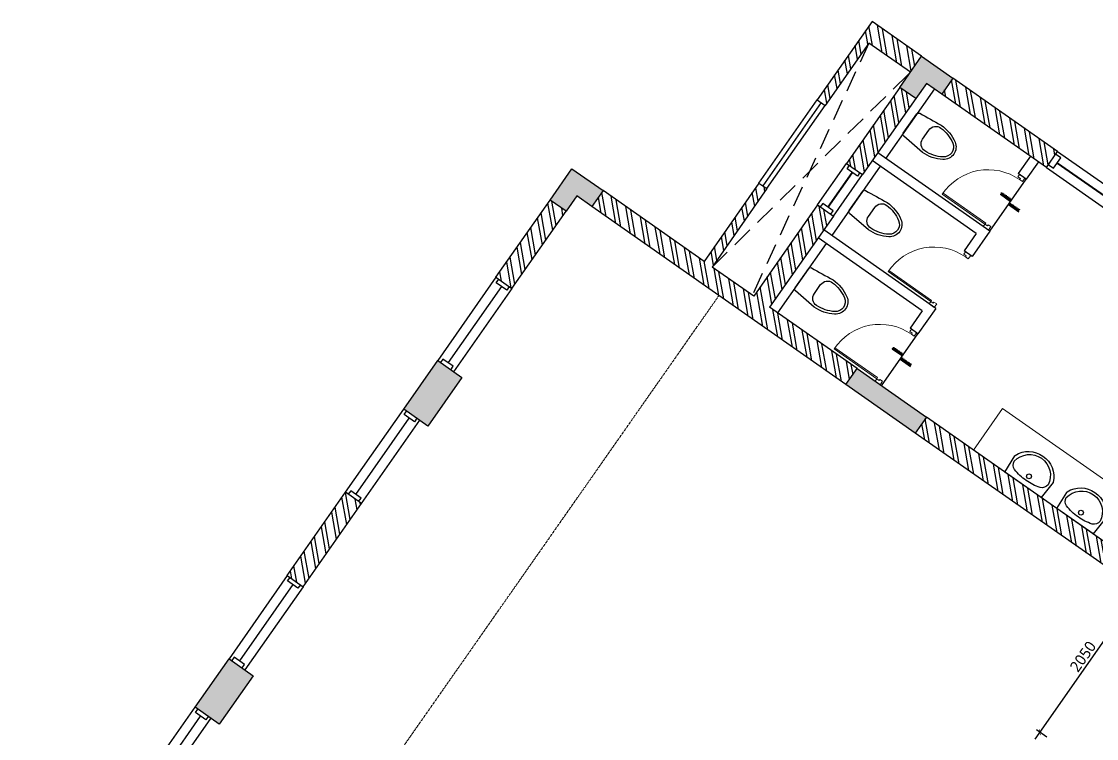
# Model space of a CAD drawing. Header units: millimetres. Extents: x 897770 to 1185420, y -692043 to -233237.
# Drawn here: x 932953 to 945657, y -242843 to -234373 of the extents above; entities that cross this region are included whole.
import ezdxf

# ---------------------------------------------------------------- set-up
doc = ezdxf.new("R2010")
doc.units = ezdxf.units.MM
doc.header["$MEASUREMENT"] = 0
doc.header["$PDMODE"] = 67
for name, pattern in [('ACAD_ISO05W100', [36, 24, -3, 0, -3, 0, -3, 0, -3]), ('Dash', [6, 3, -3]), ('HIDDEN', [0.375, 0.25, -0.125])]:
    doc.linetypes.add(name, pattern=pattern)
doc.layers.get('Defpoints').update_dxf_attribs({"color": 6})
for name, color, linetype in [('A-Anno Tags', 6, 'Continuous'), ('A-Elevation', 4, 'Continuous'), ('A-Sanitory', 8, 'Continuous'), ('A-Wall Patt', 8, 'Continuous'), ('A-Window', 4, 'Continuous'), ('S-Conc Patt', 9, 'Continuous')]:
    doc.layers.add(name, color=color, linetype=linetype)
for name, color, linetype, lineweight in [('A-Detail Lines', 8, 'Continuous', 25), ('A-Door', 4, 'Continuous', 9), ('A-Wall Sec', 1, 'Continuous', 30), ('column hatch', 12, 'Continuous', 5), ('elevation', 4, 'Continuous', 13), ('FLOOR', 41, 'Continuous', 5), ('S-Concrete', 40, 'Continuous', 30)]:
    doc.layers.add(name, color=color, linetype=linetype, lineweight=lineweight)
doc.styles.get("Standard").update_dxf_attribs({"font": 'trebuc.ttf'})
doc.dimstyles.new('IIITD_WD_M @ 100', dxfattribs={"dimscale": 100, "dimtxt": 1.3, "dimasz": 0.75, "dimexe": 0.5, "dimexo": 0.25, "dimgap": 0.3, "dimtad": 1, "dimdec": 0, "dimrnd": 1, "dimzin": 0, "dimdsep": 46, "dimtxsty": 'Standard', "dimblk": 'ARCHTICK', "dimcen": 0.2, "dimdle": 1, "dimclrd": 8, "dimclre": 9, "dimadec": 0, "dimazin": 0, "dimtfac": 1, "dimtdec": 0, "dimtofl": 0, "dimtmove": 0, "dimatfit": 0, "dimfxl": 1, "dimtolj": 1, "dimtzin": 0, "dimlwd": -1, "dimlwe": -1, "dimarcsym": 0})
pattern_1 = [(135, (263778.0648311844, -897154.8793337531), (-106.0660171779821, -106.0660171779821), []), (135, (263778.0648311847, -897084.168655753), (-106.0660171779821, -106.0660171779821), [])]

# ---------------------------------------------------------------- blocks, each defined once
blk = doc.blocks.new('ABL_Door_S - 750 x 2100-5-3 Second Floor Lvl')
at = {"layer": 'A-Door', "color": 5, "lineweight": 18}
for p, q in [((-375.0000000000073, 37.5), (-325.0000000000073, 37.5)), ((-375.0000000000073, -37.5), (-375.0000000000073, 37.5)), ((-325.0000000000073, 37.5), (-325.0000000000073, -2.500000000002728)), ((324.9999999999927, 37.5), (324.9999999999927, -2.500000000002728)), ((374.9999999999927, 37.5), (324.9999999999927, 37.5)), ((374.9999999999927, -37.5), (374.9999999999927, 37.5)), ((-375.0000000000073, -37.5), (-340.0000000000073, -37.5)), ((-340.0000000000073, -2.500000000002728), (-325.0000000000073, -2.500000000002728)), ((-340.0000000000073, -37.5), (-340.0000000000073, -2.500000000002728)), ((-340.0000000000073, -37.50000000000091), (-340.0000000000073, -652.3269000280014)), ((-325.0000000000073, -37.50000000000091), (-340.0000000000073, -37.50000000000091)), ((-325.0000000000073, -37.50000000000091), (-325.0000000000073, -652.5000000000017)), ((339.9999999999927, -2.500000000002728), (324.9999999999927, -2.500000000002728)), ((339.9999999999927, -37.5), (339.9999999999927, -2.500000000002728)), ((374.9999999999927, -37.5), (339.9999999999927, -37.5))]:
    blk.add_line(p, q, dxfattribs=at)
at = {"layer": 'A-Door', "lineweight": 18}
blk.add_arc((-325.0000000000073, -2.500000000002728), 649.9999999999978, 268.6776723194872, 0, dxfattribs=at)
blk = doc.blocks.new('Toil Hostel1')
at = {"color": 0, "linetype": 'ByBlock'}
blk.add_lwpolyline([(115.0000000000072, -476.7966617389756), (115.0000000001309, 523.2033382610243)], dxfattribs=at)
for points in [[(430.0000000000728, 218.2241781617049), (137.4342549467692, 188.0388235133141, 0.3844116886308688), (115.0000000000582, 163.1708329969551), (115.0000000000727, -116.764156382851, 0.3839036852679427), (137.3902252713451, -141.6275647546863, 0.0014343877154064), (428.7401803309911, -171.649671158957, 0.1406412584710117), (675.2363355285632, -102.0121573667275, 0.2597375463449709), (745.0000000000581, 23.22417816170491, 0.2597375463449709), (675.2363355284906, 148.4605136901081, 0.1394707972559956)], [(340.0000000000655, 88.07529784343207), (340.0000000000655, -41.62694152008042, 0.4229612575371771), (442.9769465142308, -141.5826206456404, 0.131890269893724), (659.445697090021, -76.50420296614175, 0.2597375463449711), (715.0000000000583, 23.22417816167581, 0.2597375463449709), (659.4456970900064, 122.9525592894351, 0.1318902698937239), (442.9769465142161, 188.0309769690211, 0.4229612575371765)]]:
    blk.add_lwpolyline(points, format="xyb", close=True, dxfattribs=at)
blk.add_arc((431.2313800761039, -146.7741023447597), 25, 264.281099468494, 270.160015028414, dxfattribs=at)
blk = doc.blocks.new('DROP')
at = {"layer": 'A-Detail Lines'}
h = blk.add_hatch(dxfattribs=at)
h.set_pattern_fill('ANSI31', color=256, scale=100, angle=270, style=0)
h.set_pattern_definition([(45, (-30796.78261578728, -8736.20539666258), (8.838834764831843, -8.838834764831843), [])])
h.paths.add_polyline_path([(-45.69152063661022, 0), (-45.69152063661022, -146.7568311852519), (-75.487112986797, -146.7568311852519), (-75.487112986797, 0)])
h.paths.add_polyline_path([(0, 146.7568311852519), (0, 0), (-29.79559235018678, 0), (-29.79559235018678, 146.7568311852519)])
for p, q in [((0, 0), (0, 148.4895498590776)), ((-45.69152063661022, -146.7568311852519), (-45.69152063661022, 0))]:
    blk.add_line(p, q, dxfattribs=at)
blk = doc.blocks.new('win 900')
at = {"layer": 'A-Window', "color": 2, "lineweight": 30}
blk.add_line((430344.385639784, -130219.0488196667), (431444.3856397839, -130219.0488196869), dxfattribs=at)
at = {"layer": 'A-Window'}
for points in [[(430294.385639784, -130104.0488196667), (431494.385639784, -130104.0488196869)], [(430294.385639784, -130294.0488196667), (430344.385639784, -130294.0488196667), (430344.385639784, -130144.0488196667), (430294.385639784, -130144.0488196667)], [(431494.385639784, -130294.0488196869), (431444.3856397839, -130294.0488196869), (431444.3856397839, -130144.0488196869), (431494.385639784, -130144.0488196869)], [(430294.385639784, -130334.0488196667), (431494.385639784, -130334.0488196869)]]:
    blk.add_lwpolyline(points, dxfattribs=at)
blk = doc.blocks.new('Win Ven 600')
at = {"layer": 'A-Window', "color": 2, "lineweight": 40}
blk.add_line((511328.8142645141, 18865.49280796456), (511828.8142645141, 18865.49280796456), dxfattribs=at)
at = {"layer": 'A-Window'}
for points in [[(511278.814264514, 18980.4928079645), (511878.814264514, 18980.4928079645)], [(511278.8142645141, 18790.49280796456), (511328.8142645141, 18790.49280796456), (511328.8142645141, 18940.49280796456), (511278.8142645141, 18940.49280796456)], [(511878.8142645141, 18790.49280796456), (511828.8142645141, 18790.49280796456), (511828.8142645141, 18940.49280796456), (511878.8142645141, 18940.49280796456)], [(511278.814264514, 18750.49280796456), (511878.814264514, 18750.49280796456)]]:
    blk.add_lwpolyline(points, dxfattribs=at)
blk = doc.blocks.new('Win 1250')
at = {"layer": 'A-Window', "color": 2, "lineweight": 40}
blk.add_line((510448.6866399003, 21609.75420270176), (511298.6866399086, 21609.75407039974), dxfattribs=at)
at = {"layer": 'A-Window'}
for points in [[(510373.6866399003, 21724.75420270177), (511373.6866399086, 21724.75407039974)], [(510373.6866399003, 21534.75420270177), (510448.6866399003, 21534.75420270177), (510448.6866399003, 21684.75420270177), (510373.6866399003, 21684.75420270177)], [(511373.6866399086, 21534.75407039974), (511298.6866399086, 21534.75407039974), (511298.6866399086, 21684.75407039974), (511373.6866399086, 21684.75407039974)], [(510373.6866399003, 21494.75420270177), (511373.6866399086, 21494.75407039974)]]:
    blk.add_lwpolyline(points, dxfattribs=at)
blk = doc.blocks.new('basin13_pl')
for points in [[(-411.544749577879, -1.877702052675885, -0.3243096548876276), (-228.662179200328, 275.2094259963778, -0.0741953083466772), (-225.7429335389752, 275.6450125397823), (0, 262.3951083889406), (0, -262.3951083889406), (-222.7131455603521, -274.7616816801892, -0.0826105020214127), (-232.4257334403228, -273.1459314795501, -0.3133250437369864), (-411.544749577879, -1.877702052675885)], [(-381.6487324351911, 0.6179259249765892, -0.373947363517409), (-169.3798919887049, 245.1648648460686, -0.2528694053771053), (-89.14032121584751, 185.9919087740418, -0.0782114528549336), (-62.55141090950928, 1.086677969287848, -0.07081266206195799), (-89.14032121573109, -185.9919087740418, -0.2541996357205494), (-169.3798919887049, -244.2815339864755, -0.371652717417448), (-381.6487324351911, 0.6179259249765892)]]:
    blk.add_lwpolyline(points, format="xyb", close=True)
at = {"lineweight": -2}
blk.add_circle((-122.4729003147222, 0.7433193685137667), 28.75, dxfattribs=at)
blk = doc.blocks.new('Sttruct Acad')
at = {"layer": 'S-Conc Patt'}
for points in [[(528104.0000000002, -130454.048819687), (528104.0000000003, -130104.048819687), (528804.0000000002, -130104.048819687), (528804.0000000002, -130454.0488196869)], [(532404.0000000002, -130454.0488196867), (532404.0000000003, -130104.0488196867), (533104.0000000003, -130104.0488196867), (533104.0000000003, -130454.0488196867)], [(535419.0000000006, -130104.0488197824), (535869.0000000003, -130104.0488197825), (535869.0000000003, -130554.0488197824), (535639.0000000002, -130554.0488197827), (535639.0000000003, -130334.0488197825), (535419.0000000005, -130334.0488197824)], [(539329.00008726, -132726.6371264573), (538879.000083299, -132726.6371264574), (538879.0000872603, -132956.6371752785), (539099.0000526971, -132956.6371264574), (539099.00008726, -133176.6371264574), (539329.00008726, -133176.6371264574)]]:
    blk.add_hatch(color=256, dxfattribs=at).paths.add_polyline_path(points)
blk.add_hatch(color=256, dxfattribs=at).paths.add_polyline_path([(535639.0000000002, -134219.0455339299), (535869.0000000002, -134219.0455339299), (535869.0000000002, -135219.04553393), (535639.0000000002, -135219.04553393)], flags=17)
at = {"layer": 'S-Concrete'}
for points in [[(528104.0000000002, -130454.048819687), (528104.0000000003, -130104.048819687), (528804.0000000002, -130104.048819687), (528804.0000000002, -130454.0488196869)], [(532404.0000000002, -130454.0488196867), (532404.0000000003, -130104.0488196867), (533104.0000000003, -130104.0488196867), (533104.0000000003, -130454.0488196867)], [(535639.0000000002, -134219.0455339299), (535869.0000000002, -134219.0455339299), (535869.0000000002, -135219.04553393), (535639.0000000002, -135219.04553393)]]:
    blk.add_lwpolyline(points, close=True, dxfattribs=at)
for points in [[(535419.0000000006, -130104.0488197824), (535869.0000000003, -130104.0488197825), (535869.0000000003, -130554.0488197824), (535639.0000000002, -130554.0488197827), (535639.0000000003, -130334.0488197825), (535419.0000000005, -130334.0488197824), (535419.0000000006, -130104.0488197824)], [(538879.0000872603, -132726.6371264574), (539329.00008726, -132726.6371264573), (539329.00008726, -133176.6371264574), (539099.00008726, -133176.6371264574), (539099.0000526971, -132956.6371264574), (538879.0000872603, -132956.6371752785), (538879.000083299, -132726.6371752785)]]:
    blk.add_lwpolyline(points, dxfattribs=at)
blk = doc.blocks.new('_ArchTick')
at = {"color": 0, "linetype": 'ByBlock', "const_width": 0.15}
blk.add_lwpolyline([(-0.5, -0.5), (0.5, 0.5)], dxfattribs=at)
blk = doc.blocks.new('*D203')
at = {"layer": 'A-Anno Tags', "color": 9, "transparency": 16777216}
for p, q in [((523638.6588692678, -455417.3004056148), (523638.6588692678, -455267.3004056148)), ((525638.6547986933, -455417.3004056148), (525638.6547986933, -455267.3004056148))]:
    blk.add_line(p, q, dxfattribs=at)
at = {"layer": 'A-Anno Tags', "color": 8, "transparency": 16777216}
blk.add_line((525738.6547986933, -455317.3004056147), (523538.6588692676, -455317.3004056147), dxfattribs=at)
at = {"layer": 'Defpoints', "color": 0, "linetype": 'Continuous', "transparency": 16777216}
for p in [(523638.6588692678, -455317.3004056147), (523638.6588692678, -456007.578258525), (525638.6547986933, -456017.9561065647)]:
    blk.add_point(p, dxfattribs=at)
at = {"layer": 'A-Anno Tags', "color": 8, "linetype": 'Continuous', "transparency": 16777216, "xscale": 50, "yscale": 50, "zscale": 50, "rotation": 180}
blk.add_blockref('_ArchTick', (523638.6588692678, -455317.3004056147), dxfattribs=at)
at = {"layer": 'A-Anno Tags', "color": 8, "linetype": 'Continuous', "transparency": 16777216, "xscale": 50, "yscale": 50, "zscale": 50}
blk.add_blockref('_ArchTick', (525638.6547986933, -455317.3004056147), dxfattribs=at)
at = {"layer": 'A-Anno Tags', "color": 0, "linetype": 'Continuous', "transparency": 16777216, "insert": (524638.6568339803, -455221.1623584767), "char_height": 130, "attachment_point": 5}
blk.add_mtext('\\A1;2000', dxfattribs=at)
blk = doc.blocks.new('*D204')
at = {"layer": 'A-Anno Tags', "color": 8, "transparency": 16777216}
blk.add_line((522986.3428900014, -455975.4935922032), (522986.3428900014, -453725.493693969), dxfattribs=at)
at = {"layer": 'A-Anno Tags', "color": 9, "transparency": 16777216}
for p, q in [((523086.3428900015, -453825.4936939693), (522936.3428900015, -453825.4936939693)), ((523086.3428900015, -455875.4935922031), (522936.3428900015, -455875.4935922031))]:
    blk.add_line(p, q, dxfattribs=at)
at = {"layer": 'Defpoints', "color": 0, "linetype": 'Continuous', "transparency": 16777216}
for p in [(522986.3428900014, -453825.4936939693), (523408.6588692671, -453825.4936939693), (523408.6588692676, -455875.4935922031)]:
    blk.add_point(p, dxfattribs=at)
at = {"layer": 'A-Anno Tags', "color": 8, "linetype": 'Continuous', "transparency": 16777216, "xscale": 50, "yscale": 50, "zscale": 50}
for p, rotation in [((522986.3428900014, -453825.4936939693), 90), ((522986.3428900014, -455875.4935922031), 270)]:
    blk.add_blockref('_ArchTick', p, dxfattribs=dict(at, rotation=rotation))
at = {"layer": 'A-Anno Tags', "color": 0, "linetype": 'Continuous', "transparency": 16777216, "insert": (522890.2048428635, -454850.4936430862), "char_height": 130, "attachment_point": 5, "rotation": 90}
blk.add_mtext('\\A1;2050', dxfattribs=at)
blk = doc.blocks.new('ertgergerg')
at = {"layer": 'A-Wall Patt'}
h = blk.add_hatch(dxfattribs=at)
h.set_pattern_fill('ANSI32', color=256, scale=400, angle=90, style=0)
h.set_pattern_definition(pattern_1)
h.paths.add_polyline_path([(517261.2459515843, -450365.4936067095), (517261.2459515844, -450135.4936067095), (516546.2460311589, -450135.4934992643), (516546.2460311591, -450363.3413499454), (516776.2459802058, -450365.4934992645)])
h = blk.add_hatch(dxfattribs=at)
h.set_pattern_fill('ANSI32', color=256, scale=400, angle=90, style=0)
h.set_pattern_definition(pattern_1)
h.paths.add_polyline_path([(519221.245747928, -450365.4923064046), (519221.2460522225, -450135.4923064047), (517711.2459515843, -450135.4936743321), (517711.2459515845, -450365.4936067091), (518009.6249254994, -450365.4934401239)])
h = blk.add_hatch(dxfattribs=at)
h.set_pattern_fill('ANSI32', color=256, scale=400, angle=90, style=0)
h.set_pattern_definition(pattern_1)
h.paths.add_polyline_path([(516546.2460311593, -451265.4935966168), (516661.246031159, -451265.4935966168), (516661.2460311593, -450365.4934992644), (516546.2460311591, -450365.4934992645)])
h = blk.add_hatch(dxfattribs=at)
h.set_pattern_fill('ANSI32', color=256, scale=400, angle=90, style=0)
h.set_pattern_definition(pattern_1)
h.paths.add_polyline_path([(517261.2460192429, -451680.4936940153), (517491.2460192555, -451680.4936940269), (517491.2460004055, -450585.493606709), (517261.2460003853, -450585.4936106702)])
h = blk.add_hatch(dxfattribs=at)
h.set_pattern_fill('ANSI32', color=256, scale=400, angle=90, style=0)
h.set_pattern_definition([(135, (640363.341252975, -425483.7591463114), (-106.0660171779821, -106.0660171779821), []), (135, (640363.341252975, -425413.0484683113), (-106.0660171779821, -106.0660171779821), [])])
h.paths.add_polyline_path([(517491.2460086932, -451067.9174217175), (517491.2460066721, -450950.5488210506), (517491.2460004055, -450585.493606709)])
h = blk.add_hatch(dxfattribs=at)
h.set_pattern_fill('ANSI32', color=256, scale=400, angle=90, style=0)
h.set_pattern_definition(pattern_1)
h.paths.add_polyline_path([(517491.246029585, -452280.4936940271), (517261.2460295764, -452280.4936940153), (517261.2460522225, -453595.493693969), (516661.2460311593, -453595.4936939692), (516661.2460311593, -452465.4935966167), (516546.2460311593, -452465.4935966167), (516546.2460311591, -453595.493693969), (515088.6576449096, -453595.4936939692), (515088.6576449096, -453825.4936939693), (518753.6543590567, -453825.4936939693), (518753.6543590567, -453595.4936939692), (517491.2460522225, -453595.4936939694)])
h = blk.add_hatch(dxfattribs=at)
h.set_pattern_fill('ANSI32', color=256, scale=400, angle=90, style=0)
h.set_pattern_definition(pattern_1)
h.paths.add_polyline_path([(525268.6547988092, -453825.4936939689), (525268.6547988092, -453595.493693969), (519753.6543590568, -453595.4936939692), (519753.6543590568, -453825.4936939693)])
h = blk.add_hatch(dxfattribs=at)
h.set_pattern_fill('ANSI32', color=256, scale=400, angle=90, style=0)
h.set_pattern_definition(pattern_1)
h.paths.add_polyline_path([(514638.6576447932, -455160.4936939694), (514868.6576447937, -455160.4936939694), (514868.6576449096, -454045.4936939688), (514638.6576447937, -454045.4936939688)])
h = blk.add_hatch(dxfattribs=at)
h.set_pattern_fill('ANSI32', color=256, scale=400, angle=90, style=0)
h.set_pattern_definition(pattern_1)
h.paths.add_polyline_path([(514638.6576447934, -459460.4936939687), (514868.6576447936, -459460.4936939687), (514868.6576447937, -458260.493693969), (514638.6576447932, -458260.493693969)])
at = {"layer": 'A-Detail Lines', "linetype": 'HIDDEN', "ltscale": 1000}
for p, q in [((516661.2460311593, -450365.4934737876), (517241.2460310805, -453595.4936939692)), ((516661.2460311593, -453595.4936939692), (517261.2459515843, -450365.4936067095))]:
    blk.add_line(p, q, dxfattribs=at)
at = {"layer": 'A-Detail Lines'}
for p, q in [((519106.2462197764, -451365.4937765178), (519106.2462197764, -450615.4937765177)), ((519106.2460522227, -453595.4936939694), (519106.2460522227, -452845.4936939692))]:
    blk.add_line(p, q, dxfattribs=at)
at = {"layer": 'A-Detail Lines', "linetype": 'Dash'}
blk.add_lwpolyline([(516921.1560019832, -468195.4936939694), (516921.1560019832, -453825.4936939693)], dxfattribs=at)
at = {"layer": 'A-Elevation'}
for p, q in [((516546.2460311299, -452465.4935966167), (516546.2460311589, -451265.4935966168)), ((516603.7460311493, -451265.4935966183), (516603.7460311301, -452465.4935966164)), ((516661.2460311299, -452465.4935966161), (516661.2460311493, -451265.4935966196))]:
    blk.add_line(p, q, dxfattribs=at)
at = {"layer": 'A-Wall Sec'}
for p, q in [((517261.2459515844, -450135.4936067095), (516546.2460311589, -450135.4934992643)), ((516546.2460311589, -450135.4934992643), (516546.2460311589, -451265.4935966168)), ((519221.2460522225, -450135.4924890782), (517711.2459515843, -450135.4936743322)), ((519221.2460522225, -450365.4924890784), (519221.2460522225, -450135.4924890782)), ((517261.2459965966, -450365.4936067094), (516661.2460311593, -450365.4934737876)), ((516661.2460311593, -450365.4934737876), (516661.246031159, -451265.4935966168)), ((519221.2460522225, -450365.4924890784), (517711.2459515843, -450365.4936743322)), ((518991.2460522226, -450365.493533827), (518991.2460522226, -450615.4937592365)), ((519106.2460522228, -450365.4935338271), (519106.2460522227, -450615.4937765177)), ((517261.2460003853, -450585.4936106697), (517261.2460192429, -451680.4936940153)), ((517491.2460003835, -450585.3948550895), (517491.246019243, -451680.4936940272)), ((519106.2460522227, -450615.4937765177), (518991.2460522226, -450615.4937592365)), ((516546.2460311589, -451265.4935966168), (516661.2460311496, -451265.493596617)), ((519106.2460522227, -451365.4936939693), (517491.2460124639, -451365.493693969)), ((518991.2460522226, -451480.493693969), (517491.2460145144, -451480.493693969)), ((518991.2460522226, -451480.493693969), (518991.2460522226, -451730.4936939692)), ((519106.2460522227, -451365.4936939693), (519106.2460522227, -451730.4936939692)), ((517261.2460157989, -451680.4936940153), (517491.2460192429, -451680.4936940269)), ((519106.2460522227, -451730.4936939692), (518991.2460522226, -451730.4936939692)), ((517261.2460295764, -452280.4936940153), (517261.2460522227, -453595.4936980696)), ((517261.2460157989, -452280.4936940153), (517491.2460295759, -452280.4936940271)), ((517491.2460295759, -452280.4936940271), (517491.2460522225, -453595.4936939694)), ((516546.2460311591, -452465.4935966167), (516546.2460311591, -453595.493693969)), ((516546.2460311299, -452465.4935966167), (516661.24603113, -452465.4935966167)), ((516661.2460311593, -452465.4935966167), (516661.2460311593, -453595.4936939692)), ((519106.2460522227, -452480.4936939694), (517491.2460323434, -452480.493693969)), ((519106.2460522227, -452480.4936939694), (519106.2460522227, -452845.4936939692)), ((518991.2460522226, -452595.4936939689), (517491.2460343938, -452595.4936939692)), ((518991.2460522226, -452595.4936939689), (518991.2460522226, -452845.493693969)), ((519106.2460522227, -452845.4936939692), (518991.2460522226, -452845.493693969)), ((516546.2460311591, -453595.493693969), (515088.6576449096, -453595.4936939692)), ((517261.2460522225, -453595.493693969), (516661.2460311593, -453595.4936939692)), ((518753.6543590567, -453595.4936939692), (517491.2460522225, -453595.4936939694)), ((518753.6543590567, -453825.4936939693), (515088.6576449096, -453825.4936939693)), ((525268.6547988092, -453825.4936939689), (519753.6543590568, -453825.4936939693)), ((514638.6576447934, -455160.4936939693), (514638.6576447937, -454045.4936939688)), ((514868.6576447937, -455160.4936939694), (514868.6576447933, -454045.4936939688)), ((514638.6576447936, -459460.4936939695), (514638.6576447937, -458260.493693969)), ((514868.6576447936, -459460.4936939695), (514868.6576447933, -458260.493693969))]:
    blk.add_line(p, q, dxfattribs=at)
for points in [[(525268.6547988092, -453595.493693969), (524438.654798693, -453595.4936939685), (524438.654798693, -452995.4936939685), (524208.6547986931, -452995.4936939685), (524208.6547986931, -453595.4936939686), (519753.6543590568, -453595.4936939692)], [(514638.6576447934, -455160.4936939693), (514868.6576447937, -455160.4936939694)], [(514868.6576447933, -458260.493693969), (514638.6576447937, -458260.493693969)], [(514638.6576447936, -459460.4936939695), (514868.6576447936, -459460.4936939696)]]:
    blk.add_lwpolyline(points, dxfattribs=at)
at = {"layer": 'elevation'}
for p in [(523358.8344385879, -452995.493693969), (520432.4226746957, -453595.4936939686)]:
    blk.add_line(p, (520432.4226746958, -452995.4936939688), dxfattribs=at)
at = {"layer": 'A-Door', "xscale": -0.9999999999999994, "rotation": 270.0000299048508}
for p in [(519048.7466958193, -450990.4937678771), (519048.7462479492, -452105.4936939694), (519048.7462479494, -453220.493693969)]:
    blk.add_blockref('ABL_Door_S - 750 x 2100-5-3 Second Floor Lvl', p, dxfattribs=at)
at = {"layer": 'A-Sanitory', "ltscale": 0.5, "xscale": -0.9999999999999996, "rotation": 179.9999999970268}
for p in [(517491.2460524686, -450842.2903557023), (517491.2460524804, -451957.2903557022), (517491.2460729668, -453072.2903557021)]:
    blk.add_blockref('Toil Hostel1', p, dxfattribs=at)
at = {"layer": 'A-Sanitory', "ltscale": 0.5, "rotation": 270.0000221630266}
for p in [(521145.628556642, -453595.4939840822), (521895.6285566417, -453595.4936939687)]:
    blk.add_blockref('basin13_pl', p, dxfattribs=at)
at = {"layer": 'A-Wall Sec', "rotation": 90}
blk.add_blockref('Sttruct Acad', (384534.608825127, -989464.4936939692), dxfattribs=at)
at = {"layer": 'column hatch'}
for name, p, rotation in [('Win 1250', (8847.530670478242, -471859.5712743426), 359.999924196521), ('Win Ven 600', (536241.7388237633, -963559.3079585293), 90)]:
    blk.add_blockref(name, p, dxfattribs=dict(at, rotation=rotation))
at = {"layer": 'FLOOR', "linetype": 'ACAD_ISO05W100', "rotation": 270}
for p in [(519106.2462199049, -450982.2369978472), (519106.2460523511, -453212.2369152985)]:
    blk.add_blockref('DROP', p, dxfattribs=at)
at = {"layer": 'S-Concrete', "xscale": -1, "rotation": 90}
for p in [(384534.608825127, -24866.10805418505), (384534.6088251272, -29166.10805418505)]:
    blk.add_blockref('win 900', p, dxfattribs=at)
at = {"layer": 'S-Concrete', "rotation": 90}
for p in [(384534.608825127, -888554.8793337531), (384534.6088251272, -892854.8793337531)]:
    blk.add_blockref('win 900', p, dxfattribs=at)
at = {"layer": 'A-Anno Tags', "linetype": 'Continuous'}
for base, p1, p2, angle, picture, middle in [((522986.3428900014, -453825.4936939693), (523408.6588692676, -455875.4935922031), (523408.6588692671, -453825.4936939693), 90, '*D204', (522890.2048428635, -454850.4936430862)), ((523638.6588692678, -455317.3004056147), (525638.6547986933, -456017.9561065647), (523638.6588692678, -456007.578258525), 180, '*D203', (524638.6568339803, -455221.1623584767))]:
    dim = blk.add_linear_dim(base=base, p1=p1, p2=p2, angle=angle, dimstyle='IIITD_WD_M @ 100', override={"dimblk": 'ArchTick'}, dxfattribs=at)
    dim.commit()
    dim.dimension.update_dxf_attribs({"geometry": picture, "text_midpoint": middle})

msp = doc.modelspace()

# ---------------------------------------------------------------- block references
at = {"layer": 'A-Anno Tags', "rotation": 324.9999694224137}
msp.add_blockref('ertgergerg', (778062.6228424868, 430634.8810305997, 4.9420112e-09), dxfattribs=at)

doc.saveas('drawing.dxf')
